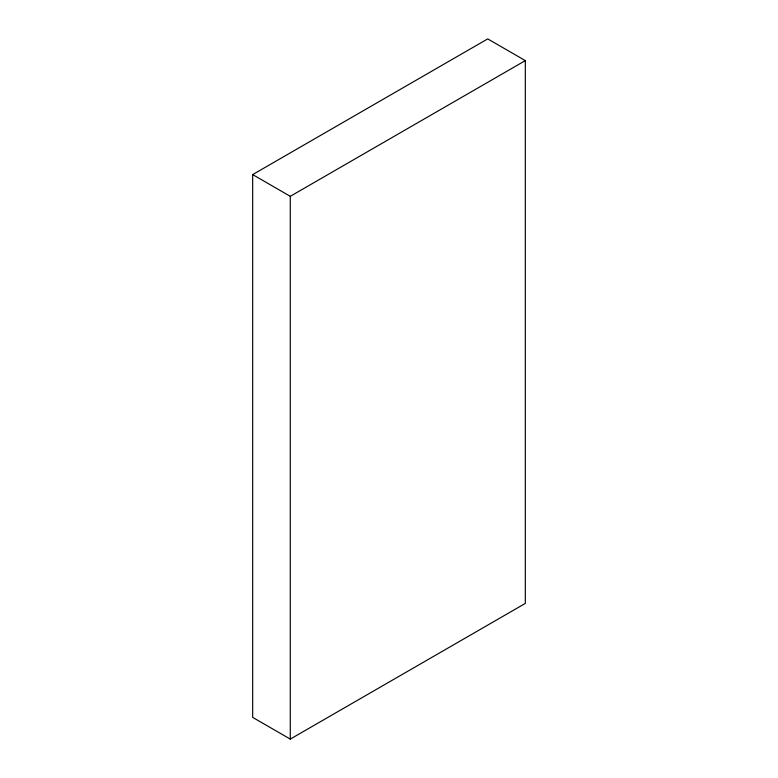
<?xml version="1.0" encoding="UTF-8"?>
<svg xmlns="http://www.w3.org/2000/svg" width="778" height="778" viewBox="0 0 778 778"><rect width="100%" height="100%" fill="white"/><g stroke="black" fill="none" stroke-linecap="round" stroke-linejoin="round"><path stroke-width="1.17" d="M252.675 174.593L487.718 38.9L525.325 60.616L525.325 603.407L290.282 739.1L252.675 717.384L252.675 174.593L290.282 196.309L525.325 60.616M290.282 196.309L290.282 739.1"/></g></svg>
